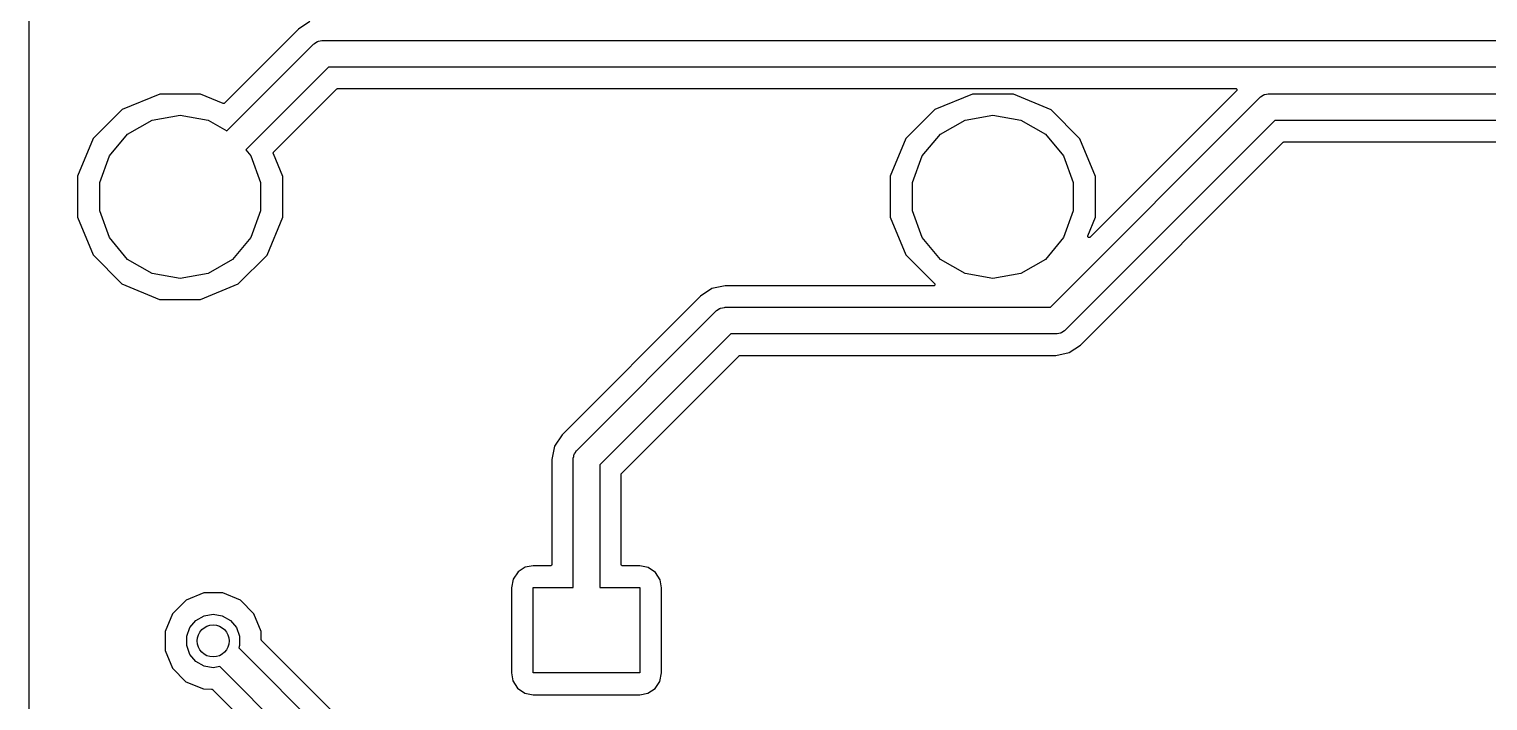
# Model space of a CAD drawing. Extents: x 0.3 to 75.7, y -92.7 to -0.5.
# Drawn here: x 0.28 to 13.95, y -80.26 to -73.97 of the extents above; entities that cross this region are included whole.
import ezdxf

# ---------------------------------------------------------------- set-up
doc = ezdxf.new("R2010")
doc.units = 0
doc.header["$MEASUREMENT"] = 0
doc.layers.add('BLACK', color=7, linetype='CONTINUOUS')

msp = doc.modelspace()

# ---------------------------------------------------------------- linework, layer by layer
at = {"layer": 'Black'}
for p, q in [((0.275, -79.7917), (0.275, -73.724)), ((2.79929, -73.9711), (2.1074, -74.663)), ((2.90573, -73.9), (2.79929, -73.9711)), ((2.12938, -74.9238), (2.94161, -74.1116)), ((2.94161, -74.1116), (2.94612, -74.1085)), ((2.94612, -74.1085), (2.94965, -74.1042)), ((2.94965, -74.1042), (2.9638, -74.0961)), ((2.9638, -74.0961), (2.97717, -74.0867)), ((2.97717, -74.0867), (2.98248, -74.0853)), ((2.98248, -74.0853), (2.98725, -74.0825)), ((2.98725, -74.0825), (3.00333, -74.0797)), ((3.00333, -74.0797), (3.0191, -74.0755)), ((3.0191, -74.0755), (3.02458, -74.076)), ((3.02458, -74.076), (3.03, -74.075)), ((3.03, -74.075), (17.1, -74.075)), ((3.08178, -74.325), (2.30535, -75.1014)), ((17.0482, -74.325), (3.08178, -74.325)), ((3.16312, -74.5272), (3.16451, -74.5262)), ((3.16451, -74.5262), (3.16506, -74.5261)), ((3.16506, -74.5261), (3.16556, -74.5258)), ((3.16556, -74.5258), (3.16723, -74.5255)), ((3.16723, -74.5255), (3.16887, -74.525)), ((3.16887, -74.525), (3.16944, -74.5251)), ((3.16944, -74.5251), (3.17, -74.525)), ((3.17, -74.525), (11.584, -74.525)), ((11.584, -74.525), (11.5857, -74.5253)), ((11.5857, -74.5253), (11.5874, -74.5254)), ((11.5874, -74.5254), (11.5879, -74.5257)), ((11.5879, -74.5257), (11.5884, -74.5258)), ((11.5884, -74.5258), (11.5899, -74.5266)), ((1.49949, -74.5778), (1.14578, -74.724)), ((1.88219, -74.5782), (1.49949, -74.5778)), ((2.09322, -74.6658), (1.88219, -74.5782)), ((2.1074, -74.663), (2.10669, -74.6635)), ((2.56707, -75.1225), (3.16081, -74.5288)), ((3.16081, -74.5288), (3.16128, -74.5285)), ((3.16128, -74.5285), (3.16165, -74.528)), ((3.16165, -74.528), (3.16312, -74.5272)), ((9.11949, -74.5778), (8.76578, -74.724)), ((9.50219, -74.5782), (9.11949, -74.5778)), ((9.85564, -74.7249), (9.50219, -74.5782)), ((9.84822, -76.575), (11.8116, -74.6116)), ((11.5932, -74.5472), (10.2213, -75.9191)), ((11.5899, -74.5266), (11.5915, -74.5274)), ((11.5915, -74.5274), (11.5919, -74.5278)), ((11.5919, -74.5278), (11.5924, -74.528)), ((11.5924, -74.528), (11.5934, -74.5293)), ((11.5942, -74.5458), (11.5932, -74.5472)), ((11.5934, -74.5293), (11.5946, -74.5305)), ((11.5953, -74.5445), (11.5942, -74.5458)), ((11.5946, -74.5305), (11.5949, -74.5311)), ((11.5949, -74.5311), (11.5953, -74.5315)), ((11.5953, -74.5315), (11.5958, -74.5331)), ((11.5954, -74.544), (11.5953, -74.5445)), ((11.5958, -74.5435), (11.5954, -74.544)), ((11.5958, -74.5331), (11.5966, -74.5346)), ((11.5962, -74.5419), (11.5958, -74.5435)), ((11.5968, -74.5403), (11.5962, -74.5419)), ((11.5966, -74.5346), (11.5966, -74.5352)), ((11.5966, -74.5352), (11.5968, -74.5357)), ((11.5968, -74.5357), (11.5968, -74.5375)), ((11.5968, -74.5375), (11.5969, -74.5391)), ((11.5969, -74.5391), (11.5968, -74.5397)), ((11.5968, -74.5397), (11.5968, -74.5403)), ((11.8116, -74.6116), (11.8161, -74.6085)), ((11.8161, -74.6085), (11.8197, -74.6042)), ((11.8197, -74.6042), (11.8338, -74.5961)), ((11.8338, -74.5961), (11.8472, -74.5867)), ((11.8472, -74.5867), (11.8525, -74.5853)), ((11.8525, -74.5853), (11.8572, -74.5825)), ((11.8572, -74.5825), (11.8733, -74.5797)), ((11.8733, -74.5797), (11.8891, -74.5755)), ((11.8891, -74.5755), (11.8946, -74.576)), ((11.8946, -74.576), (11.9, -74.575)), ((11.9, -74.575), (16.9, -74.575)), ((1.14578, -74.724), (0.87493, -74.9944)), ((1.42839, -74.8212), (1.69, -74.7751)), ((1.69, -74.7751), (1.95161, -74.8212)), ((2.09406, -74.666), (2.09322, -74.6658)), ((2.09484, -74.6663), (2.09406, -74.666)), ((2.09625, -74.6665), (2.09484, -74.6663)), ((2.09763, -74.6668), (2.09625, -74.6665)), ((2.09848, -74.6667), (2.09763, -74.6668)), ((2.09934, -74.6667), (2.09848, -74.6667)), ((2.10071, -74.6664), (2.09934, -74.6667)), ((2.1021, -74.6662), (2.10071, -74.6664)), ((2.10287, -74.6658), (2.1021, -74.6662)), ((2.1037, -74.6656), (2.10287, -74.6658)), ((2.10486, -74.6648), (2.1037, -74.6656)), ((2.10611, -74.6641), (2.10486, -74.6648)), ((2.10669, -74.6635), (2.10611, -74.6641)), ((8.76578, -74.724), (8.49493, -74.9944)), ((9.04838, -74.8212), (9.31, -74.7751)), ((9.31, -74.7751), (9.57161, -74.8212)), ((10.126, -74.9958), (9.85564, -74.7249)), ((1.19832, -74.954), (1.42839, -74.8212)), ((1.95161, -74.8212), (2.12938, -74.9238)), ((8.81832, -74.954), (9.04838, -74.8212)), ((9.57161, -74.8212), (9.80167, -74.954)), ((11.9518, -74.825), (9.98839, -76.7884)), ((16.8482, -74.825), (11.9518, -74.825)), ((0.87493, -74.9944), (0.72817, -75.3478)), ((1.02757, -75.1575), (1.19832, -74.954)), ((8.49493, -74.9944), (8.34817, -75.3478)), ((8.64757, -75.1575), (8.81832, -74.954)), ((9.80167, -74.954), (9.97243, -75.1575)), ((10.2722, -75.3495), (10.126, -74.9958)), ((10.1307, -76.9289), (12.0308, -75.0288)), ((12.0308, -75.0288), (12.0313, -75.0285)), ((12.0313, -75.0285), (12.0316, -75.028)), ((12.0316, -75.028), (12.0331, -75.0272)), ((12.0331, -75.0272), (12.0345, -75.0262)), ((12.0345, -75.0262), (12.0351, -75.0261)), ((12.0351, -75.0261), (12.0356, -75.0258)), ((12.0356, -75.0258), (12.0372, -75.0255)), ((12.0372, -75.0255), (12.0389, -75.025)), ((12.0389, -75.025), (12.0394, -75.0251)), ((12.0394, -75.0251), (12.04, -75.025)), ((12.04, -75.025), (16.76, -75.025)), ((0.93671, -75.4072), (1.02757, -75.1575)), ((2.30535, -75.1014), (2.35243, -75.1575)), ((2.35243, -75.1575), (2.44329, -75.4072)), ((2.56327, -75.1323), (2.56338, -75.1315)), ((2.56358, -75.1337), (2.56327, -75.1323)), ((2.56331, -75.1306), (2.56368, -75.1292)), ((2.56338, -75.1315), (2.56331, -75.1306)), ((2.5637, -75.1351), (2.56358, -75.1337)), ((2.56368, -75.1292), (2.56387, -75.1278)), ((2.56406, -75.1359), (2.5637, -75.1351)), ((2.56387, -75.1278), (2.56426, -75.1271)), ((2.56425, -75.1367), (2.56406, -75.1359)), ((2.65217, -75.3495), (2.56425, -75.1367)), ((2.56426, -75.1271), (2.56448, -75.1262)), ((2.56448, -75.1262), (2.56529, -75.1251)), ((2.56529, -75.1251), (2.56595, -75.1238)), ((2.56595, -75.1238), (2.56658, -75.1232)), ((2.56658, -75.1232), (2.56707, -75.1225)), ((8.55671, -75.4072), (8.64757, -75.1575)), ((9.97243, -75.1575), (10.0633, -75.4072)), ((0.72817, -75.3478), (0.72783, -75.7305)), ((0.93671, -75.6728), (0.93671, -75.4072)), ((2.44329, -75.4072), (2.44329, -75.6728)), ((2.65183, -75.7322), (2.65217, -75.3495)), ((8.34817, -75.3478), (8.34783, -75.7305)), ((8.55671, -75.6728), (8.55671, -75.4072)), ((10.0633, -75.4072), (10.0633, -75.6728)), ((10.2718, -75.7322), (10.2722, -75.3495)), ((0.72783, -75.7305), (0.87398, -76.0842)), ((1.02757, -75.9225), (0.93671, -75.6728)), ((2.44329, -75.6728), (2.35243, -75.9225)), ((2.50507, -76.0856), (2.65183, -75.7322)), ((8.34783, -75.7305), (8.49398, -76.0842)), ((8.64757, -75.9225), (8.55671, -75.6728)), ((10.0633, -75.6728), (9.97243, -75.9225)), ((10.2001, -75.9049), (10.2718, -75.7322)), ((1.19832, -76.126), (1.02757, -75.9225)), ((2.35243, -75.9225), (2.18167, -76.126)), ((8.81832, -76.126), (8.64757, -75.9225)), ((9.97243, -75.9225), (9.80167, -76.126)), ((10.1991, -75.9093), (10.1992, -75.909)), ((10.1994, -75.9112), (10.1991, -75.9093)), ((10.1992, -75.9087), (10.1997, -75.9068)), ((10.1992, -75.909), (10.1992, -75.9087)), ((10.1996, -75.9132), (10.1994, -75.9112)), ((10.1997, -75.9135), (10.1996, -75.9132)), ((10.1997, -75.9068), (10.2001, -75.9049)), ((10.1997, -75.9138), (10.1997, -75.9135)), ((10.2006, -75.9155), (10.1997, -75.9138)), ((10.2015, -75.9173), (10.2006, -75.9155)), ((10.2017, -75.9175), (10.2015, -75.9173)), ((10.2018, -75.9178), (10.2017, -75.9175)), ((10.2033, -75.9191), (10.2018, -75.9178)), ((10.2047, -75.9205), (10.2033, -75.9191)), ((10.2049, -75.9206), (10.2047, -75.9205)), ((10.2051, -75.9208), (10.2049, -75.9206)), ((10.207, -75.9216), (10.2051, -75.9208)), ((10.2088, -75.9224), (10.207, -75.9216)), ((10.209, -75.9224), (10.2088, -75.9224)), ((10.2093, -75.9226), (10.209, -75.9224)), ((10.2113, -75.9226), (10.2093, -75.9226)), ((10.2133, -75.9228), (10.2113, -75.9226)), ((10.2135, -75.9227), (10.2133, -75.9228)), ((10.2138, -75.9228), (10.2135, -75.9227)), ((10.2157, -75.9222), (10.2138, -75.9228)), ((10.2176, -75.9216), (10.2157, -75.9222)), ((10.2179, -75.9215), (10.2176, -75.9216)), ((10.2181, -75.9214), (10.2179, -75.9215)), ((10.2197, -75.9202), (10.2181, -75.9214)), ((10.2213, -75.9191), (10.2197, -75.9202)), ((0.87398, -76.0842), (1.14436, -76.3551)), ((1.42839, -76.2588), (1.19832, -76.126)), ((2.18167, -76.126), (1.95161, -76.2588)), ((2.23422, -76.356), (2.50507, -76.0856)), ((8.49398, -76.0842), (8.76211, -76.3528)), ((9.04838, -76.2588), (8.81832, -76.126)), ((9.80167, -76.126), (9.57161, -76.2588)), ((1.69, -76.3049), (1.42839, -76.2588)), ((1.95161, -76.2588), (1.69, -76.3049)), ((9.31, -76.3049), (9.04838, -76.2588)), ((9.57161, -76.2588), (9.31, -76.3049)), ((1.14436, -76.3551), (1.49781, -76.5018)), ((1.88051, -76.5022), (2.23422, -76.356)), ((6.67573, -76.4), (6.56929, -76.4711)), ((6.80128, -76.375), (6.67573, -76.4)), ((8.75291, -76.375), (6.80128, -76.375)), ((8.75458, -76.3747), (8.75291, -76.375)), ((8.75626, -76.3746), (8.75458, -76.3747)), ((8.75679, -76.3743), (8.75626, -76.3746)), ((8.75736, -76.3742), (8.75679, -76.3743)), ((8.75882, -76.3734), (8.75736, -76.3742)), ((8.76036, -76.3727), (8.75882, -76.3734)), ((8.76077, -76.3722), (8.76036, -76.3727)), ((8.76127, -76.372), (8.76077, -76.3722)), ((8.76235, -76.3707), (8.76127, -76.372)), ((8.76211, -76.3528), (8.76308, -76.3542)), ((8.76355, -76.3695), (8.76235, -76.3707)), ((8.76308, -76.3542), (8.76417, -76.3555)), ((8.7638, -76.3689), (8.76355, -76.3695)), ((8.76417, -76.3685), (8.7638, -76.3689)), ((8.76417, -76.3555), (8.76437, -76.356)), ((8.76475, -76.3669), (8.76417, -76.3685)), ((8.76437, -76.356), (8.7647, -76.3565)), ((8.7647, -76.3565), (8.76514, -76.3582)), ((8.76546, -76.3654), (8.76475, -76.3669)), ((8.76514, -76.3582), (8.76571, -76.3597)), ((8.76552, -76.3648), (8.76546, -76.3654)), ((8.76571, -76.3643), (8.76552, -76.3648)), ((8.76571, -76.3597), (8.76571, -76.3603)), ((8.76571, -76.3603), (8.76586, -76.3609)), ((8.76586, -76.3609), (8.76571, -76.3626)), ((8.76571, -76.3626), (8.76571, -76.3643)), ((1.49781, -76.5018), (1.88051, -76.5022)), ((6.56929, -76.4711), (5.2711, -77.7693)), ((6.77333, -76.5797), (6.7891, -76.5755)), ((6.7891, -76.5755), (6.79459, -76.576)), ((6.79459, -76.576), (6.8, -76.575)), ((6.8, -76.575), (9.84822, -76.575)), ((5.41161, -77.9116), (6.71161, -76.6116)), ((6.71161, -76.6116), (6.71612, -76.6085)), ((6.71612, -76.6085), (6.71965, -76.6042)), ((6.71965, -76.6042), (6.73379, -76.5961)), ((6.73379, -76.5961), (6.74717, -76.5867)), ((6.74717, -76.5867), (6.75248, -76.5853)), ((6.75248, -76.5853), (6.75725, -76.5825)), ((6.75725, -76.5825), (6.77333, -76.5797)), ((6.85178, -76.825), (5.625, -78.0518)), ((9.9, -76.825), (6.85178, -76.825)), ((9.90542, -76.824), (9.9, -76.825)), ((9.9109, -76.8245), (9.90542, -76.824)), ((9.92667, -76.8203), (9.9109, -76.8245)), ((9.94275, -76.8175), (9.92667, -76.8203)), ((9.94752, -76.8147), (9.94275, -76.8175)), ((9.95283, -76.8133), (9.94752, -76.8147)), ((9.9662, -76.8039), (9.95283, -76.8133)), ((9.98035, -76.7958), (9.9662, -76.8039)), ((9.98388, -76.7915), (9.98035, -76.7958)), ((9.98839, -76.7884), (9.98388, -76.7915)), ((10.0243, -77), (10.1307, -76.9289)), ((5.82881, -78.1308), (6.93081, -77.0288)), ((6.93081, -77.0288), (6.93128, -77.0285)), ((6.93128, -77.0285), (6.93165, -77.028)), ((6.93165, -77.028), (6.93312, -77.0272)), ((6.93312, -77.0272), (6.93451, -77.0262)), ((6.93451, -77.0262), (6.93506, -77.0261)), ((6.93506, -77.0261), (6.93556, -77.0258)), ((6.93556, -77.0258), (6.93723, -77.0255)), ((6.93723, -77.0255), (6.93887, -77.025)), ((6.93887, -77.025), (6.93944, -77.0251)), ((6.93944, -77.0251), (6.94, -77.025)), ((6.94, -77.025), (9.89872, -77.025)), ((9.89872, -77.025), (10.0243, -77)), ((5.2711, -77.7693), (5.19997, -77.8757)), ((5.19997, -77.8757), (5.175, -78.0013)), ((5.38671, -77.9472), (5.39608, -77.9338)), ((5.39608, -77.9338), (5.40424, -77.9197)), ((5.40424, -77.9197), (5.40846, -77.9161)), ((5.40846, -77.9161), (5.41161, -77.9116)), ((5.175, -78.0013), (5.175, -78.9828)), ((5.375, -78), (5.37595, -77.9946)), ((5.375, -79.2), (5.375, -78)), ((5.37548, -77.9891), (5.3797, -77.9733)), ((5.37595, -77.9946), (5.37548, -77.9891)), ((5.3797, -77.9733), (5.38254, -77.9572)), ((5.38254, -77.9572), (5.38529, -77.9525)), ((5.38529, -77.9525), (5.38671, -77.9472)), ((5.625, -78.0518), (5.625, -79.2)), ((5.825, -78.14), (5.8251, -78.1394)), ((5.825, -78.5917), (5.825, -78.14)), ((5.82505, -78.1389), (5.82549, -78.1372)), ((5.8251, -78.1394), (5.82505, -78.1389)), ((5.82549, -78.1372), (5.82578, -78.1356)), ((5.82578, -78.1356), (5.82607, -78.1351)), ((5.82607, -78.1351), (5.82622, -78.1345)), ((5.82622, -78.1345), (5.82719, -78.1331)), ((5.82719, -78.1331), (5.82804, -78.1316)), ((5.82804, -78.1316), (5.82848, -78.1313)), ((5.82848, -78.1313), (5.82881, -78.1308)), ((5.825, -78.9828), (5.825, -78.5917)), ((4.92597, -79.01), (4.85782, -79.0538)), ((5.00121, -78.9958), (4.92597, -79.01)), ((5.162, -78.9958), (5.00121, -78.9958)), ((5.16312, -78.9956), (5.162, -78.9958)), ((5.16426, -78.9956), (5.16312, -78.9956)), ((5.16533, -78.9952), (5.16426, -78.9956)), ((5.16645, -78.995), (5.16533, -78.9952)), ((5.16743, -78.9945), (5.16645, -78.995)), ((5.1685, -78.9941), (5.16743, -78.9945)), ((5.16937, -78.9934), (5.1685, -78.9941)), ((5.17036, -78.9928), (5.16937, -78.9934)), ((5.17109, -78.9919), (5.17036, -78.9928)), ((5.17196, -78.9912), (5.17109, -78.9919)), ((5.17253, -78.9902), (5.17196, -78.9912)), ((5.17326, -78.9893), (5.17253, -78.9902)), ((5.17365, -78.9883), (5.17326, -78.9893)), ((5.17422, -78.9873), (5.17365, -78.9883)), ((5.17441, -78.9862), (5.17422, -78.9873)), ((5.1748, -78.9851), (5.17441, -78.9862)), ((5.175, -78.9828), (5.1748, -78.9839)), ((5.1748, -78.9839), (5.1748, -78.9851)), ((5.8252, -78.9839), (5.825, -78.9828)), ((5.8252, -78.9851), (5.8252, -78.9839)), ((5.82559, -78.9862), (5.8252, -78.9851)), ((5.82578, -78.9873), (5.82559, -78.9862)), ((5.82635, -78.9883), (5.82578, -78.9873)), ((5.82674, -78.9893), (5.82635, -78.9883)), ((5.82747, -78.9902), (5.82674, -78.9893)), ((5.82804, -78.9912), (5.82747, -78.9902)), ((5.82891, -78.9919), (5.82804, -78.9912)), ((5.82964, -78.9928), (5.82891, -78.9919)), ((5.83063, -78.9934), (5.82964, -78.9928)), ((5.8315, -78.9941), (5.83063, -78.9934)), ((5.83257, -78.9945), (5.8315, -78.9941)), ((5.83355, -78.995), (5.83257, -78.9945)), ((5.83467, -78.9952), (5.83355, -78.995)), ((5.83574, -78.9956), (5.83467, -78.9952)), ((5.83688, -78.9956), (5.83574, -78.9956)), ((5.838, -78.9958), (5.83688, -78.9956)), ((5.9987, -78.9958), (5.838, -78.9958)), ((6.07933, -79.0122), (5.9987, -78.9958)), ((6.14616, -79.0578), (6.07933, -79.0122)), ((4.81216, -79.1207), (4.79583, -79.2013)), ((4.85782, -79.0538), (4.81216, -79.1207)), ((6.19001, -79.126), (6.14616, -79.0578)), ((6.20417, -79.2012), (6.19001, -79.126)), ((1.91088, -79.2499), (1.74543, -79.3183)), ((2.0899, -79.2501), (1.91088, -79.2499)), ((2.25524, -79.3187), (2.0899, -79.2501)), ((4.79583, -79.2013), (4.79583, -79.9988)), ((5, -80), (5, -79.2)), ((5, -79.2), (5.375, -79.2)), ((5.625, -79.2), (6, -79.2)), ((6, -79.2), (6, -80)), ((6.20417, -79.9987), (6.20417, -79.2012)), ((1.61873, -79.4448), (1.55008, -79.6101)), ((1.74543, -79.3183), (1.61873, -79.4448)), ((1.91417, -79.4642), (2, -79.449)), ((2, -79.449), (2.08583, -79.4642)), ((2.38171, -79.4454), (2.25524, -79.3187)), ((2.45008, -79.6109), (2.38171, -79.4454)), ((1.75286, -79.6564), (1.78267, -79.5745)), ((1.78267, -79.5745), (1.83869, -79.5078)), ((1.83869, -79.5078), (1.91417, -79.4642)), ((2.08583, -79.4642), (2.16131, -79.5078)), ((2.16131, -79.5078), (2.21733, -79.5745)), ((2.21733, -79.5745), (2.24714, -79.6564)), ((1.55008, -79.6101), (1.54992, -79.7891)), ((1.75286, -79.7436), (1.75286, -79.6564)), ((2.24714, -79.6564), (2.24714, -79.7436)), ((2.45001, -79.685), (2.45008, -79.6109)), ((2.45011, -79.6856), (2.45001, -79.685)), ((2.45006, -79.6861), (2.45011, -79.6856)), ((2.4505, -79.6878), (2.45006, -79.6861)), ((2.45079, -79.6894), (2.4505, -79.6878)), ((2.45108, -79.6899), (2.45079, -79.6894)), ((2.45123, -79.6905), (2.45108, -79.6899)), ((2.4522, -79.6919), (2.45123, -79.6905)), ((2.45305, -79.6934), (2.4522, -79.6919)), ((2.45349, -79.6937), (2.45305, -79.6934)), ((2.45382, -79.6942), (2.45349, -79.6937)), ((3.83081, -81.0712), (2.45382, -79.6942)), ((0.275, -84.9576), (0.275, -79.7917)), ((1.54992, -79.7891), (1.61829, -79.9546)), ((1.78267, -79.8255), (1.75286, -79.7436)), ((1.83869, -79.8922), (1.78267, -79.8255)), ((2.24714, -79.7436), (2.23999, -79.7632)), ((2.23999, -79.7632), (3.75178, -81.275)), ((1.61829, -79.9546), (1.74476, -80.0813)), ((1.91417, -79.9358), (1.83869, -79.8922)), ((2, -79.951), (1.91417, -79.9358)), ((2.06306, -79.9398), (2, -79.951)), ((3.61161, -81.4884), (2.06306, -79.9398)), ((1.74476, -80.0813), (1.9101, -80.1499)), ((4.79583, -79.9988), (4.80999, -80.074)), ((4.80999, -80.074), (4.85384, -80.1422)), ((6, -80), (5, -80)), ((6.14218, -80.1462), (6.18784, -80.0793)), ((6.18784, -80.0793), (6.20417, -79.9987)), ((1.9101, -80.1499), (1.98499, -80.15)), ((1.98499, -80.15), (1.98555, -80.1501)), ((1.98555, -80.1501), (1.98612, -80.15)), ((1.98612, -80.15), (1.98777, -80.1505)), ((1.98777, -80.1505), (1.98944, -80.1508)), ((1.98944, -80.1508), (1.98993, -80.1511)), ((1.98993, -80.1511), (1.99048, -80.1512)), ((1.99048, -80.1512), (1.99187, -80.1522)), ((1.99187, -80.1522), (1.99335, -80.153)), ((1.99335, -80.153), (1.99371, -80.1535)), ((1.99371, -80.1535), (1.99417, -80.1538)), ((1.99417, -80.1538), (3.46929, -81.6289)), ((4.85384, -80.1422), (4.92067, -80.1878)), ((4.92067, -80.1878), (5.0013, -80.2042)), ((5.0013, -80.2042), (5.99879, -80.2042)), ((5.99879, -80.2042), (6.07403, -80.19)), ((6.07403, -80.19), (6.14218, -80.1462))]:
    msp.add_line(p, q, dxfattribs=at)
msp.add_circle((2, -79.7), 0.15, dxfattribs=at)

doc.saveas('drawing.dxf')
